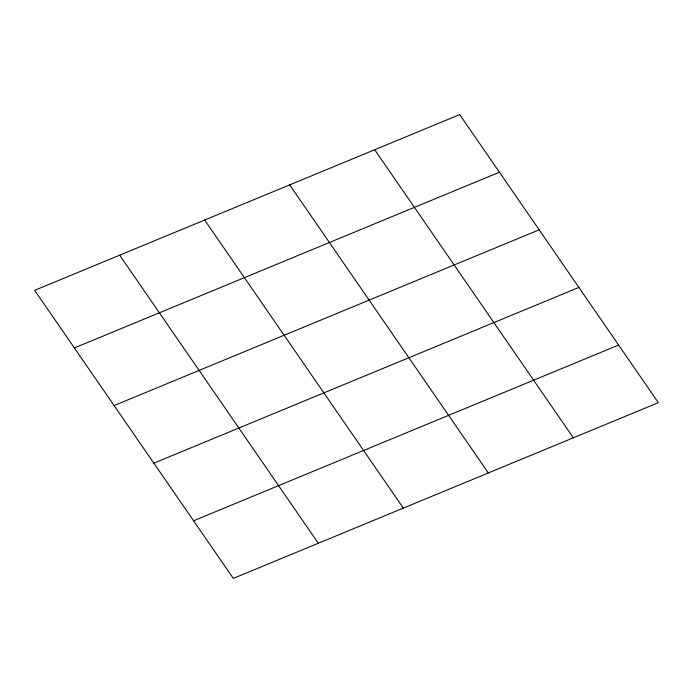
<?xml version="1.0" encoding="UTF-8"?>
<svg xmlns="http://www.w3.org/2000/svg" width="693" height="693" viewBox="0 0 693 693"><rect width="100%" height="100%" fill="white"/><g stroke="black" fill="none" stroke-linecap="round" stroke-linejoin="round"><path stroke-width="1.04" d="M74.385 347.947L499.428 172.21M114.111 405.561L539.154 229.825M153.846 463.175L578.889 287.439M193.572 520.789L618.615 345.053M374.688 149.74L573.345 437.82M289.674 184.892L488.331 472.964M204.669 220.036L403.326 508.108M119.655 255.18L318.312 543.26M459.693 114.596L34.65 290.332L233.307 578.404L658.35 402.668L459.693 114.596"/></g></svg>
